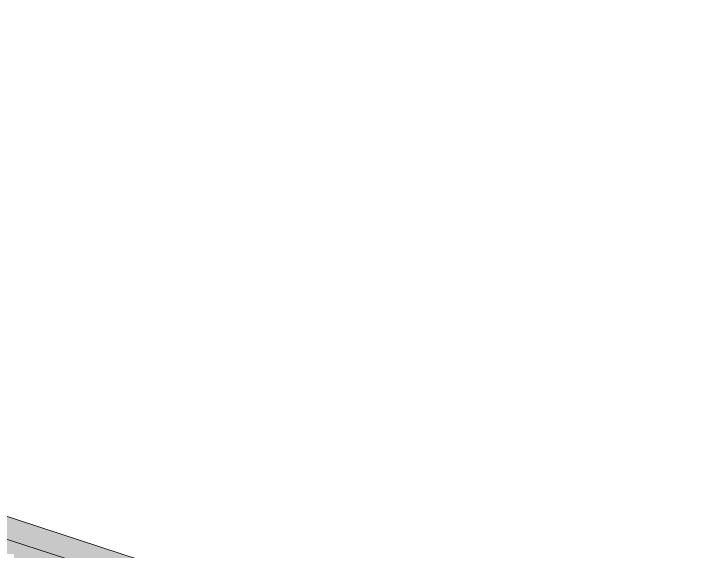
# Model space of a CAD drawing. Header units: inches. Extents: x 30764 to 30770, y -4780 to 4478.
# Drawn here: x 30764.62417 to 30764.65227, y -164.92544 to -164.90339 of the extents above; entities that cross this region are included whole.
import ezdxf

# ---------------------------------------------------------------- set-up
doc = ezdxf.new("R2010")
doc.units = ezdxf.units.IN
doc.header["$MEASUREMENT"] = 0
doc.layers.add('A-ROOF', color=132, linetype='Continuous', lineweight=13)

msp = doc.modelspace()

# ---------------------------------------------------------------- hatches: boundary and pattern name
at = {"layer": 'A-ROOF'}
h = msp.add_hatch(color=256, dxfattribs=at)
h.paths.add_polyline_path([(30764.686053, -164.944977), (30764.573163, -164.908612), (30764.573198, -164.909937), (30764.575407, -164.90993), (30764.575544, -164.909974), (30764.575554, -164.910635), (30764.577588, -164.910629), (30764.577723, -164.910672), (30764.577733, -164.911324), (30764.57974, -164.911318), (30764.579873, -164.911361), (30764.579883, -164.912003), (30764.581864, -164.911999), (30764.581996, -164.912041), (30764.582006, -164.912674), (30764.583961, -164.91267), (30764.584091, -164.912712), (30764.5841, -164.913337), (30764.586031, -164.913333), (30764.586159, -164.913374), (30764.586168, -164.913991), (30764.588074, -164.913988), (30764.5882, -164.914028), (30764.58821, -164.914636), (30764.590091, -164.914634), (30764.590216, -164.914674), (30764.590225, -164.915274), (30764.592083, -164.915272), (30764.592206, -164.915311), (30764.592216, -164.915903), (30764.59405, -164.915902), (30764.594171, -164.915941), (30764.594181, -164.916525), (30764.595992, -164.916524), (30764.596112, -164.916563), (30764.596122, -164.917139), (30764.59791, -164.917139), (30764.598029, -164.917177), (30764.598038, -164.917745), (30764.599805, -164.917745), (30764.599922, -164.917783), (30764.599931, -164.918344), (30764.601676, -164.918345), (30764.601792, -164.918382), (30764.601801, -164.918936), (30764.603525, -164.918937), (30764.603639, -164.918974), (30764.603648, -164.919521), (30764.605351, -164.919522), (30764.605464, -164.919558), (30764.605473, -164.920098), (30764.607156, -164.9201), (30764.607267, -164.920136), (30764.607276, -164.920669), (30764.608938, -164.920671), (30764.609049, -164.920706), (30764.609058, -164.921233), (30764.6107, -164.921235), (30764.610809, -164.92127), (30764.610818, -164.92179), (30764.612441, -164.921793), (30764.612549, -164.921828), (30764.612557, -164.922341), (30764.614161, -164.922344), (30764.614268, -164.922378), (30764.614276, -164.922885), (30764.615862, -164.922889), (30764.615967, -164.922923), (30764.615975, -164.923424), (30764.617542, -164.923427), (30764.617646, -164.92346), (30764.617655, -164.923955), (30764.619204, -164.923959), (30764.619306, -164.923992), (30764.619315, -164.924481), (30764.620846, -164.924485), (30764.620947, -164.924518), (30764.620956, -164.925001), (30764.62257, -164.925038), (30764.622578, -164.925515), (30764.624173, -164.925551), (30764.624194, -164.926023), (30764.625759, -164.926059), (30764.625767, -164.926525), (30764.627327, -164.926562), (30764.627335, -164.927022), (30764.628878, -164.927058), (30764.628886, -164.927513), (30764.630411, -164.927549), (30764.630419, -164.927999), (30764.631928, -164.928035), (30764.631936, -164.92848), (30764.633428, -164.928516), (30764.633436, -164.928955), (30764.634911, -164.928991), (30764.634919, -164.929425), (30764.636379, -164.929461), (30764.636387, -164.929891), (30764.63783, -164.929926), (30764.637838, -164.930351), (30764.639267, -164.930386), (30764.639274, -164.930806), (30764.640687, -164.930841), (30764.640695, -164.931256), (30764.642093, -164.931291), (30764.642101, -164.931702), (30764.643484, -164.931737), (30764.643491, -164.932143), (30764.64486, -164.932178), (30764.644867, -164.932579), (30764.646222, -164.932614), (30764.646229, -164.933011), (30764.64757, -164.933046), (30764.647577, -164.933439), (30764.648904, -164.933473), (30764.648911, -164.933862), (30764.650224, -164.933896), (30764.650231, -164.93428), (30764.65153, -164.934314), (30764.651537, -164.934695), (30764.652823, -164.934729), (30764.65283, -164.935105), (30764.654104, -164.935139), (30764.654111, -164.935511), (30764.655371, -164.935545), (30764.655378, -164.935913), (30764.656625, -164.935947), (30764.656632, -164.936311), (30764.657868, -164.936344), (30764.657874, -164.936705), (30764.659097, -164.936738), (30764.659104, -164.937095), (30764.660315, -164.937133), (30764.660322, -164.937482), (30764.66152, -164.937515), (30764.661527, -164.937864), (30764.662714, -164.937897), (30764.662721, -164.938243), (30764.663896, -164.938276), (30764.663903, -164.938618), (30764.665067, -164.938651), (30764.665074, -164.93899), (30764.666227, -164.939022), (30764.666233, -164.939358), (30764.667375, -164.93939), (30764.667381, -164.939722), (30764.668512, -164.939754), (30764.668519, -164.940083), (30764.669639, -164.940115), (30764.669645, -164.940441), (30764.670755, -164.940473), (30764.670761, -164.940795), (30764.67186, -164.940827), (30764.671866, -164.941146), (30764.672955, -164.941177), (30764.672962, -164.941494), (30764.67404, -164.941525), (30764.674046, -164.941838), (30764.675115, -164.941869), (30764.675121, -164.942179), (30764.67618, -164.94221), (30764.676186, -164.942518), (30764.677235, -164.942548), (30764.677241, -164.942853), (30764.67828, -164.942883), (30764.678286, -164.943185), (30764.679316, -164.943215), (30764.679322, -164.943514), (30764.680343, -164.943544), (30764.680348, -164.94384), (30764.68136, -164.94387), (30764.681366, -164.944163), (30764.682368, -164.944192), (30764.682374, -164.944483), (30764.683367, -164.944512), (30764.683373, -164.9448), (30764.684357, -164.94483), (30764.68436, -164.944959), (30764.685829, -164.944975)], flags=0)
h.paths.add_polyline_path([(30763.691119, -164.84619), (30763.691149, -164.846059), (30763.69044, -164.846095), (30763.690867, -164.846154)], flags=0)
at = {"layer": 'A-ROOF', "lineweight": 5}
msp.add_hatch(color=256, dxfattribs=at).paths.add_polyline_path([(30764.686053, -164.944977), (30764.686043, -164.944242), (30764.573151, -164.907501), (30764.573163, -164.908612), (30764.685827, -164.944904)], flags=0)

# ---------------------------------------------------------------- linework, layer by layer
at = {"layer": 'A-ROOF'}
for p, q in [((30764.573151, -164.907501), (30764.686043, -164.944242)), ((30764.686053, -164.944977), (30764.573163, -164.908612))]:
    msp.add_line(p, q, dxfattribs=at)

doc.saveas('drawing.dxf')
